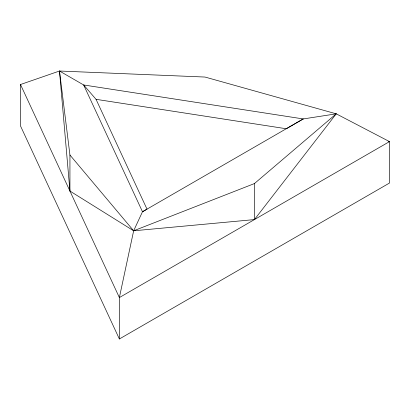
<?xml version="1.0" encoding="UTF-8"?>
<svg xmlns="http://www.w3.org/2000/svg" width="410" height="410" viewBox="0 0 410 410"><rect width="100%" height="100%" fill="white"/><g stroke="black" fill="none" stroke-linecap="round" stroke-linejoin="round"><path stroke-width="0.61" d="M59.491 71.017L69.936 155.026L133.645 230.799L254.436 219.586L336.241 113.831L389.5 141.609L389.5 183.029L119.371 338.983L20.5 125.942L20.5 84.521L59.491 71.017L205 77.049L336.241 113.831L254.436 183.567L133.645 230.799L69.936 191.045L59.491 71.017L83.645 84.962L96.042 99.322L147.026 209.172L142.485 211.744L133.645 230.799L119.371 297.563L119.371 338.983M336.241 113.831L303.241 118.936L83.645 84.962L142.485 211.744L303.241 118.936L286.308 128.755L96.042 99.322M388.234 141.414L389.5 141.609L119.371 297.563L20.5 84.521M254.436 183.567L254.436 219.586M69.936 155.026L69.936 191.045"/></g></svg>
